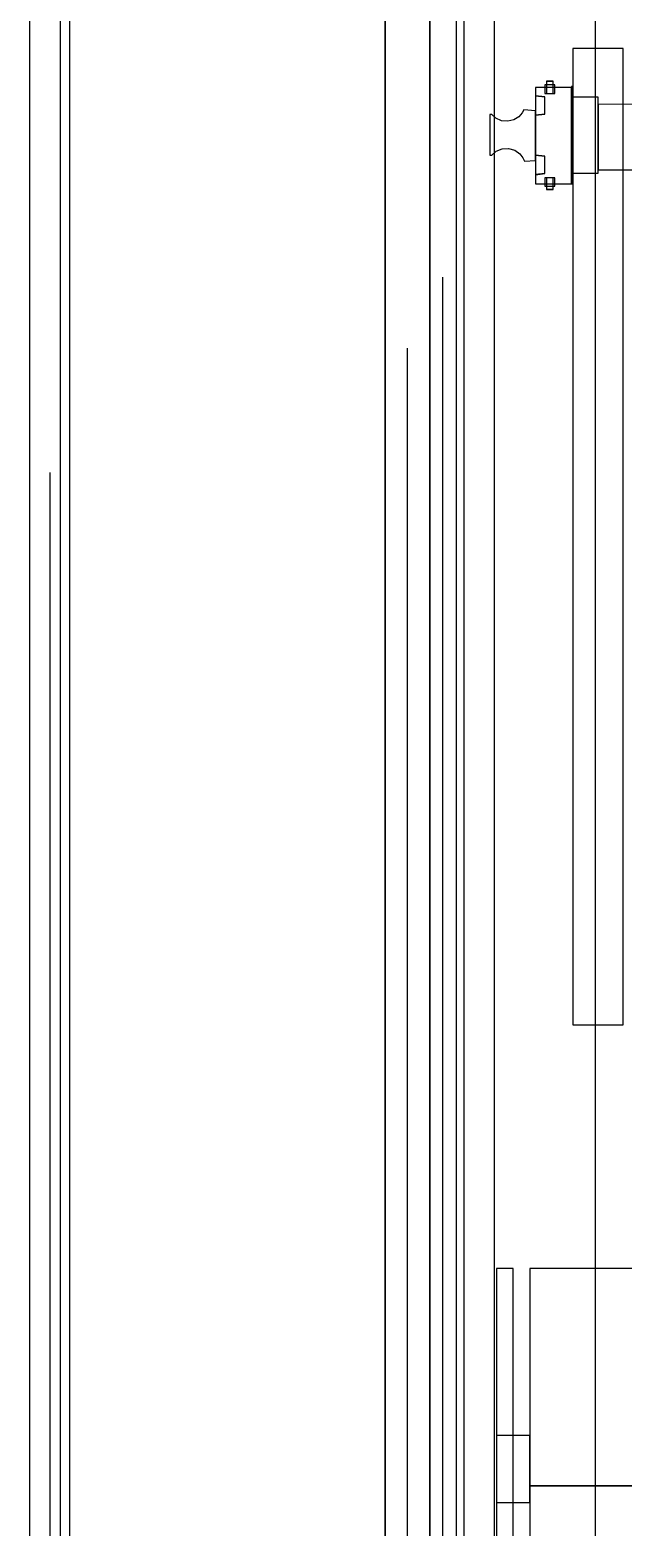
# Model space of a CAD drawing. Extents: x -23.2 to 18.8, y -18.4 to 11.3.
# Drawn here: x -5.583 to -5.357, y -6.012 to -5.443 of the extents above; entities that cross this region are included whole.
import ezdxf

# ---------------------------------------------------------------- set-up
doc = ezdxf.new("R2010")
doc.units = 0
doc.linetypes.add('Dashed', pattern=[0.75, 0.5, -0.25])
for name, color, linetype in [('BUILDINGELEMENTPROXY', 8, 'Continuous'), ('COVERING', 8, 'Continuous'), ('CUBIERTAS', 5, 'Continuous'), ('EJE_MUROS', 8, 'Continuous'), ('FURNISHINGELEMENT', 8, 'Continuous'), ('LOSAS', 3, 'Continuous'), ('MUROS', 7, 'Continuous'), ('VIGAS', 5, 'Continuous')]:
    doc.layers.add(name, color=color, linetype=linetype)

msp = doc.modelspace()

# ---------------------------------------------------------------- linework, layer by layer
at = {"layer": 'BUILDINGELEMENTPROXY'}
for p, q in [((-5.40547, -5.91368), (-5.40547, -8.35208)), ((-5.39912, -5.91368), (-5.40547, -5.91368)), ((-5.39912, -8.35208), (-5.39912, -5.91368)), ((-5.03717, -5.91368), (-5.39277, -5.91368)), ((-5.39277, -5.91368), (-5.39277, -8.35208)), ((-5.40547, -5.97718), (-5.40547, -6.00258)), ((-5.39277, -5.97718), (-5.40547, -5.97718)), ((-5.39277, -6.00258), (-5.39277, -5.97718)), ((-5.07527, -5.99623), (-5.39277, -5.99623)), ((-5.39277, -5.99623), (-5.07527, -5.99623)), ((-5.40547, -6.00258), (-5.39277, -6.00258))]:
    msp.add_line(p, q, dxfattribs=at)
at = {"layer": 'COVERING'}
for p, q in [((-5.44778, -4.32623), (-5.44778, -8.39409)), ((-5.57116, -8.52908), (-5.57116, -5.23067))]:
    msp.add_line(p, q, dxfattribs=at)
at = {"layer": 'CUBIERTAS'}
msp.add_line((-5.58278, -6.2131, 3.67261), (-5.58278, -5.23267, 3.27284), dxfattribs=at)
at = {"layer": 'EJE_MUROS', "linetype": 'Dashed'}
for p, q in [((-5.57528, -4.11123), (-5.57528, -8.52909)), ((-5.43928, -8.31408), (-5.43928, -5.21567)), ((-5.42578, -8.28709), (-5.42578, -5.23267))]:
    msp.add_line(p, q, dxfattribs=at)
at = {"layer": 'FURNISHINGELEMENT'}
for p, q in [((-5.35733, -5.4502, 5.36064), (-5.37638, -5.4502, 5.36064)), ((-5.37638, -5.4502, 5.36064), (-5.37638, -5.45469, 5.3625)), ((-5.35733, -5.45469, 5.3625), (-5.35733, -5.4502, 5.36064)), ((-5.37638, -5.45469, 5.3625), (-5.37638, -5.81664, 5.3625)), ((-5.35733, -5.81664, 5.3625), (-5.35733, -5.45469, 5.3625)), ((-5.37697, -5.46505, 4.52491), (-5.39068, -5.46505, 4.52491)), ((-5.39068, -5.46505, 4.52491), (-5.39068, -5.46743, 4.5259)), ((-5.38713, -5.46406, 4.48976), (-5.38713, -5.46723, 4.48976)), ((-5.38332, -5.46406, 4.48976), (-5.38713, -5.46406, 4.48976)), ((-5.38332, -5.46406, 4.46691), (-5.38713, -5.46406, 4.46691)), ((-5.38713, -5.46406, 4.46691), (-5.38713, -5.46723, 4.46691)), ((-5.38395, -5.46261, 4.48046), (-5.38638, -5.46261, 4.48046)), ((-5.38638, -5.46261, 4.48046), (-5.38638, -5.4638, 4.48227)), ((-5.38395, -5.46269, 4.50339), (-5.38638, -5.46269, 4.50339)), ((-5.38638, -5.46269, 4.50339), (-5.38638, -5.46386, 4.50518)), ((-5.38638, -5.4638, 4.48227), (-5.38638, -5.46537, 4.48375)), ((-5.38638, -5.46386, 4.50518), (-5.38638, -5.4654, 4.50666)), ((-5.38638, -5.46537, 4.48375), (-5.38638, -5.46723, 4.48484)), ((-5.38638, -5.4654, 4.50666), (-5.38638, -5.46723, 4.50776)), ((-5.38395, -5.4638, 4.48227), (-5.38395, -5.46261, 4.48046)), ((-5.38395, -5.46386, 4.50518), (-5.38395, -5.46269, 4.50339)), ((-5.38395, -5.46537, 4.48375), (-5.38395, -5.4638, 4.48227)), ((-5.38395, -5.4654, 4.50666), (-5.38395, -5.46386, 4.50518)), ((-5.38395, -5.46723, 4.48484), (-5.38395, -5.46537, 4.48375)), ((-5.38395, -5.46723, 4.50776), (-5.38395, -5.4654, 4.50666)), ((-5.38332, -5.46723, 4.48976), (-5.38332, -5.46406, 4.48976)), ((-5.38332, -5.46723, 4.46691), (-5.38332, -5.46406, 4.46691)), ((-5.37638, -5.46467, 4.58651), (-5.37697, -5.46467, 4.58651)), ((-5.37697, -5.46467, 4.58651), (-5.37697, -5.46568, 4.58782)), ((-5.37697, -5.46743, 4.5259), (-5.37697, -5.46505, 4.52491)), ((-5.37697, -5.46568, 4.58782), (-5.37697, -5.46699, 4.58883)), ((-5.37638, -5.46568, 4.58782), (-5.37638, -5.46467, 4.58651)), ((-5.37638, -5.46699, 4.58883), (-5.37638, -5.46568, 4.58782)), ((-5.39068, -5.46743, 4.5259), (-5.39068, -5.49917, 4.5259)), ((-5.38713, -5.46862, 4.48091), (-5.39068, -5.46822, 4.4773)), ((-5.39068, -5.46822, 4.4773), (-5.39068, -5.46928, 4.47649)), ((-5.38713, -5.46866, 4.50315), (-5.39068, -5.46826, 4.49952)), ((-5.39068, -5.46826, 4.49952), (-5.39068, -5.46932, 4.4987)), ((-5.39068, -5.46928, 4.47649), (-5.39068, -5.47051, 4.47598)), ((-5.39068, -5.46932, 4.4987), (-5.39068, -5.47056, 4.49819)), ((-5.39068, -5.47051, 4.47598), (-5.39068, -5.47183, 4.47581)), ((-5.39068, -5.47056, 4.49819), (-5.39068, -5.47189, 4.49802)), ((-5.38713, -5.46723, 4.48976), (-5.38332, -5.46723, 4.48976)), ((-5.38713, -5.46723, 4.46691), (-5.38332, -5.46723, 4.46691)), ((-5.38713, -5.47183, 4.4777), (-5.38713, -5.46862, 4.48091)), ((-5.38713, -5.47189, 4.49992), (-5.38713, -5.46866, 4.50315)), ((-5.38638, -5.46723, 4.50776), (-5.38395, -5.46723, 4.50776)), ((-5.38638, -5.46723, 4.48484), (-5.38395, -5.46723, 4.48484)), ((-5.37697, -5.46699, 4.58883), (-5.37697, -5.46852, 4.58946)), ((-5.37697, -5.49917, 4.5259), (-5.37697, -5.46743, 4.5259)), ((-5.37697, -5.46852, 4.58946), (-5.37697, -5.47017, 4.58968)), ((-5.37697, -5.47017, 4.58968), (-5.37697, -5.49613, 4.58968)), ((-5.37638, -5.46852, 4.58946), (-5.37638, -5.46699, 4.58883)), ((-5.37638, -5.47017, 4.58968), (-5.37638, -5.46852, 4.58946)), ((-5.36684, -5.46872, 4.52086), (-5.37638, -5.46872, 4.52086)), ((-5.37638, -5.46872, 4.52086), (-5.37638, -5.47231, 4.52235)), ((-5.37638, -5.49613, 4.58968), (-5.37638, -5.47017, 4.58968)), ((-5.36684, -5.47231, 4.52235), (-5.36684, -5.46872, 4.52086)), ((-5.33994, -5.47129, 4.46015), (-5.36684, -5.47141, 4.46123)), ((-5.36684, -5.47141, 4.46123), (-5.36684, -5.47361, 4.4637)), ((-5.40723, -5.47533, 4.46015), (-5.40801, -5.47533, 4.46015)), ((-5.40801, -5.47533, 4.46015), (-5.40801, -5.47717, 4.46174)), ((-5.40568, -5.47669, 4.46139), (-5.40723, -5.47533, 4.46015)), ((-5.40355, -5.47764, 4.46204), (-5.40568, -5.47669, 4.46139)), ((-5.39694, -5.4761, 4.46091), (-5.39884, -5.47729, 4.46182)), ((-5.39568, -5.47469, 4.4594), (-5.39694, -5.4761, 4.46091)), ((-5.39501, -5.47347, 4.45742), (-5.39568, -5.47469, 4.4594)), ((-5.39068, -5.47387, 4.45818), (-5.39501, -5.47347, 4.45742)), ((-5.39068, -5.47183, 4.47581), (-5.39068, -5.47315, 4.47598)), ((-5.39068, -5.47189, 4.49802), (-5.39068, -5.47322, 4.49819)), ((-5.39068, -5.47315, 4.47598), (-5.39068, -5.47438, 4.47649)), ((-5.39068, -5.47322, 4.49819), (-5.39068, -5.47445, 4.4987)), ((-5.39068, -5.4756, 4.46044), (-5.39068, -5.47387, 4.45818)), ((-5.39068, -5.47438, 4.47649), (-5.39068, -5.47544, 4.4773)), ((-5.39068, -5.47445, 4.4987), (-5.39068, -5.47552, 4.49952)), ((-5.39068, -5.47544, 4.4773), (-5.38713, -5.47504, 4.48091)), ((-5.39068, -5.47552, 4.49952), (-5.38713, -5.47512, 4.50315)), ((-5.39068, -5.47786, 4.46217), (-5.39068, -5.4756, 4.46044)), ((-5.38713, -5.47504, 4.48091), (-5.38713, -5.47183, 4.4777)), ((-5.38713, -5.47512, 4.50315), (-5.38713, -5.47189, 4.49992)), ((-5.37638, -5.47231, 4.52235), (-5.37638, -5.49396, 4.52235)), ((-5.36684, -5.49396, 4.52235), (-5.36684, -5.47231, 4.52235)), ((-5.36684, -5.47361, 4.4637), (-5.36684, -5.47633, 4.46561)), ((-5.36684, -5.47633, 4.46561), (-5.36684, -5.4794, 4.46686)), ((-5.40801, -5.47717, 4.46174), (-5.40801, -5.47932, 4.46287)), ((-5.40801, -5.47932, 4.46287), (-5.40801, -5.48167, 4.4635)), ((-5.40801, -5.48167, 4.4635), (-5.40801, -5.4841, 4.4636)), ((-5.40115, -5.47786, 4.46217), (-5.40355, -5.47764, 4.46204)), ((-5.39884, -5.47729, 4.46182), (-5.40115, -5.47786, 4.46217)), ((-5.39068, -5.48048, 4.46326), (-5.39068, -5.47786, 4.46217)), ((-5.39068, -5.4833, 4.46363), (-5.39068, -5.48048, 4.46326)), ((-5.36684, -5.4794, 4.46686), (-5.36684, -5.48268, 4.46738)), ((-5.36684, -5.48268, 4.46738), (-5.36684, -5.48598, 4.46714)), ((-5.40801, -5.4841, 4.4636), (-5.40801, -5.48649, 4.46315)), ((-5.40801, -5.48649, 4.46315), (-5.40801, -5.48872, 4.46218)), ((-5.40555, -5.48923, 4.46187), (-5.40331, -5.48831, 4.46241)), ((-5.40331, -5.48831, 4.46241), (-5.40083, -5.48818, 4.46247)), ((-5.40083, -5.48818, 4.46247), (-5.39848, -5.48888, 4.46209)), ((-5.39068, -5.48612, 4.46326), (-5.39068, -5.4833, 4.46363)), ((-5.39068, -5.48874, 4.46217), (-5.39068, -5.48612, 4.46326)), ((-5.36684, -5.48598, 4.46714), (-5.36684, -5.48915, 4.46616)), ((-5.40801, -5.48872, 4.46218), (-5.40801, -5.49068, 4.46075)), ((-5.40801, -5.49068, 4.46075), (-5.40723, -5.49068, 4.46075)), ((-5.40723, -5.49068, 4.46075), (-5.40555, -5.48923, 4.46187)), ((-5.39848, -5.48888, 4.46209), (-5.3966, -5.49022, 4.46115)), ((-5.3966, -5.49022, 4.46115), (-5.39541, -5.49176, 4.4596)), ((-5.39541, -5.49176, 4.4596), (-5.39481, -5.49306, 4.45756)), ((-5.39481, -5.49306, 4.45756), (-5.39068, -5.49273, 4.45818)), ((-5.39068, -5.491, 4.46044), (-5.39068, -5.48874, 4.46217)), ((-5.38713, -5.4911, 4.48117), (-5.39068, -5.4907, 4.47756)), ((-5.39068, -5.4907, 4.47756), (-5.39068, -5.49176, 4.47675)), ((-5.38713, -5.49128, 4.50394), (-5.39068, -5.49088, 4.50031)), ((-5.39068, -5.49088, 4.50031), (-5.39068, -5.49195, 4.4995)), ((-5.39068, -5.49273, 4.45818), (-5.39068, -5.491, 4.46044)), ((-5.39068, -5.49176, 4.47675), (-5.39068, -5.49299, 4.47624)), ((-5.39068, -5.49195, 4.4995), (-5.39068, -5.49319, 4.49898)), ((-5.39068, -5.49299, 4.47624), (-5.39068, -5.49431, 4.47607)), ((-5.39068, -5.49319, 4.49898), (-5.39068, -5.49451, 4.49881)), ((-5.38713, -5.49431, 4.47796), (-5.38713, -5.4911, 4.48117)), ((-5.38713, -5.49451, 4.50071), (-5.38713, -5.49128, 4.50394)), ((-5.37638, -5.49396, 4.52235), (-5.37638, -5.49754, 4.52086)), ((-5.36684, -5.48915, 4.46616), (-5.36684, -5.49202, 4.46449)), ((-5.36684, -5.49202, 4.46449), (-5.36684, -5.49443, 4.46222)), ((-5.36684, -5.49754, 4.52086), (-5.36684, -5.49396, 4.52235)), ((-5.39068, -5.49431, 4.47607), (-5.39068, -5.49564, 4.47624)), ((-5.39068, -5.49451, 4.49881), (-5.39068, -5.49584, 4.49898)), ((-5.39068, -5.49564, 4.47624), (-5.39068, -5.49687, 4.47675)), ((-5.39068, -5.49584, 4.49898), (-5.39068, -5.49708, 4.4995)), ((-5.39068, -5.49687, 4.47675), (-5.39068, -5.49792, 4.47756)), ((-5.39068, -5.49708, 4.4995), (-5.39068, -5.49814, 4.50031)), ((-5.39068, -5.49792, 4.47756), (-5.38713, -5.49753, 4.48117)), ((-5.39068, -5.49814, 4.50031), (-5.38713, -5.49774, 4.50394)), ((-5.39068, -5.49917, 4.5259), (-5.39068, -5.50155, 4.52491)), ((-5.38713, -5.49753, 4.48117), (-5.38713, -5.49431, 4.47796)), ((-5.38713, -5.49774, 4.50394), (-5.38713, -5.49451, 4.50071)), ((-5.38332, -5.49937, 4.48976), (-5.38713, -5.49937, 4.48976)), ((-5.38713, -5.49937, 4.48976), (-5.38713, -5.50254, 4.48976)), ((-5.38332, -5.49937, 4.46691), (-5.38713, -5.49937, 4.46691)), ((-5.38713, -5.49937, 4.46691), (-5.38713, -5.50254, 4.46691)), ((-5.38395, -5.49937, 4.50759), (-5.38638, -5.49937, 4.50759)), ((-5.38638, -5.49937, 4.50759), (-5.38638, -5.50109, 4.50647)), ((-5.38395, -5.49937, 4.48472), (-5.38638, -5.49937, 4.48472)), ((-5.38638, -5.49937, 4.48472), (-5.38638, -5.50115, 4.48361)), ((-5.38395, -5.50109, 4.50647), (-5.38395, -5.49937, 4.50759)), ((-5.38395, -5.50115, 4.48361), (-5.38395, -5.49937, 4.48472)), ((-5.38332, -5.50254, 4.48976), (-5.38332, -5.49937, 4.48976)), ((-5.38332, -5.50254, 4.46691), (-5.38332, -5.49937, 4.46691)), ((-5.37697, -5.49613, 4.58968), (-5.37697, -5.49777, 4.58946)), ((-5.37697, -5.49777, 4.58946), (-5.37697, -5.4993, 4.58883)), ((-5.37697, -5.50155, 4.52491), (-5.37697, -5.49917, 4.5259)), ((-5.37697, -5.4993, 4.58883), (-5.37697, -5.50062, 4.58782)), ((-5.37638, -5.49777, 4.58946), (-5.37638, -5.49613, 4.58968)), ((-5.37638, -5.49754, 4.52086), (-5.36684, -5.49754, 4.52086)), ((-5.37638, -5.4993, 4.58883), (-5.37638, -5.49777, 4.58946)), ((-5.37638, -5.50062, 4.58782), (-5.37638, -5.4993, 4.58883)), ((-5.36684, -5.49443, 4.46222), (-5.36684, -5.49627, 4.45945)), ((-5.36684, -5.49627, 4.45945), (-5.35188, -5.49627, 4.45883)), ((-5.39068, -5.50155, 4.52491), (-5.37697, -5.50155, 4.52491)), ((-5.38713, -5.50254, 4.48976), (-5.38332, -5.50254, 4.48976)), ((-5.38713, -5.50254, 4.46691), (-5.38332, -5.50254, 4.46691)), ((-5.38638, -5.50109, 4.50647), (-5.38638, -5.50253, 4.505)), ((-5.38638, -5.50115, 4.48361), (-5.38638, -5.50264, 4.48213)), ((-5.38638, -5.50253, 4.505), (-5.38638, -5.50361, 4.50325)), ((-5.38638, -5.50264, 4.48213), (-5.38638, -5.50377, 4.48036)), ((-5.38638, -5.50361, 4.50325), (-5.38395, -5.50361, 4.50325)), ((-5.38638, -5.50377, 4.48036), (-5.38395, -5.50377, 4.48036)), ((-5.38395, -5.50253, 4.505), (-5.38395, -5.50109, 4.50647)), ((-5.38395, -5.50264, 4.48213), (-5.38395, -5.50115, 4.48361)), ((-5.38395, -5.50361, 4.50325), (-5.38395, -5.50253, 4.505)), ((-5.38395, -5.50377, 4.48036), (-5.38395, -5.50264, 4.48213)), ((-5.37697, -5.50062, 4.58782), (-5.37697, -5.50163, 4.58651)), ((-5.37697, -5.50163, 4.58651), (-5.37638, -5.50163, 4.58651)), ((-5.37638, -5.50163, 4.58651), (-5.37638, -5.50062, 4.58782)), ((-5.37638, -5.81664, 5.3625), (-5.37638, -5.82113, 5.36064)), ((-5.35733, -5.82113, 5.36064), (-5.35733, -5.81664, 5.3625)), ((-5.37638, -5.82113, 5.36064), (-5.35733, -5.82113, 5.36064))]:
    msp.add_line(p, q, dxfattribs=at)
at = {"layer": 'LOSAS'}
for p, q in [((-5.40616, -8.35624), (-5.40616, -4.25624)), ((-5.41778, -8.36408), (-5.41778, -4.27646))]:
    msp.add_line(p, q, dxfattribs=at)
at = {"layer": 'MUROS'}
for p, q in [((-5.58278, -8.52909), (-5.58278, -4.11123)), ((-5.56778, -4.11123), (-5.56778, -8.52909)), ((-5.44778, -8.31408), (-5.44778, -5.21567)), ((-5.43078, -5.21567), (-5.43078, -8.31408)), ((-5.43078, -8.28709), (-5.43078, -5.23267)), ((-5.42078, -5.23267), (-5.42078, -8.28709))]:
    msp.add_line(p, q, dxfattribs=at)
at = {"layer": 'VIGAS'}
for p, q in [((-5.56778, -5.21567), (-5.56778, -8.30908)), ((-5.36778, -8.30908), (-5.36778, -5.21567))]:
    msp.add_line(p, q, dxfattribs=at)

doc.saveas('drawing.dxf')
